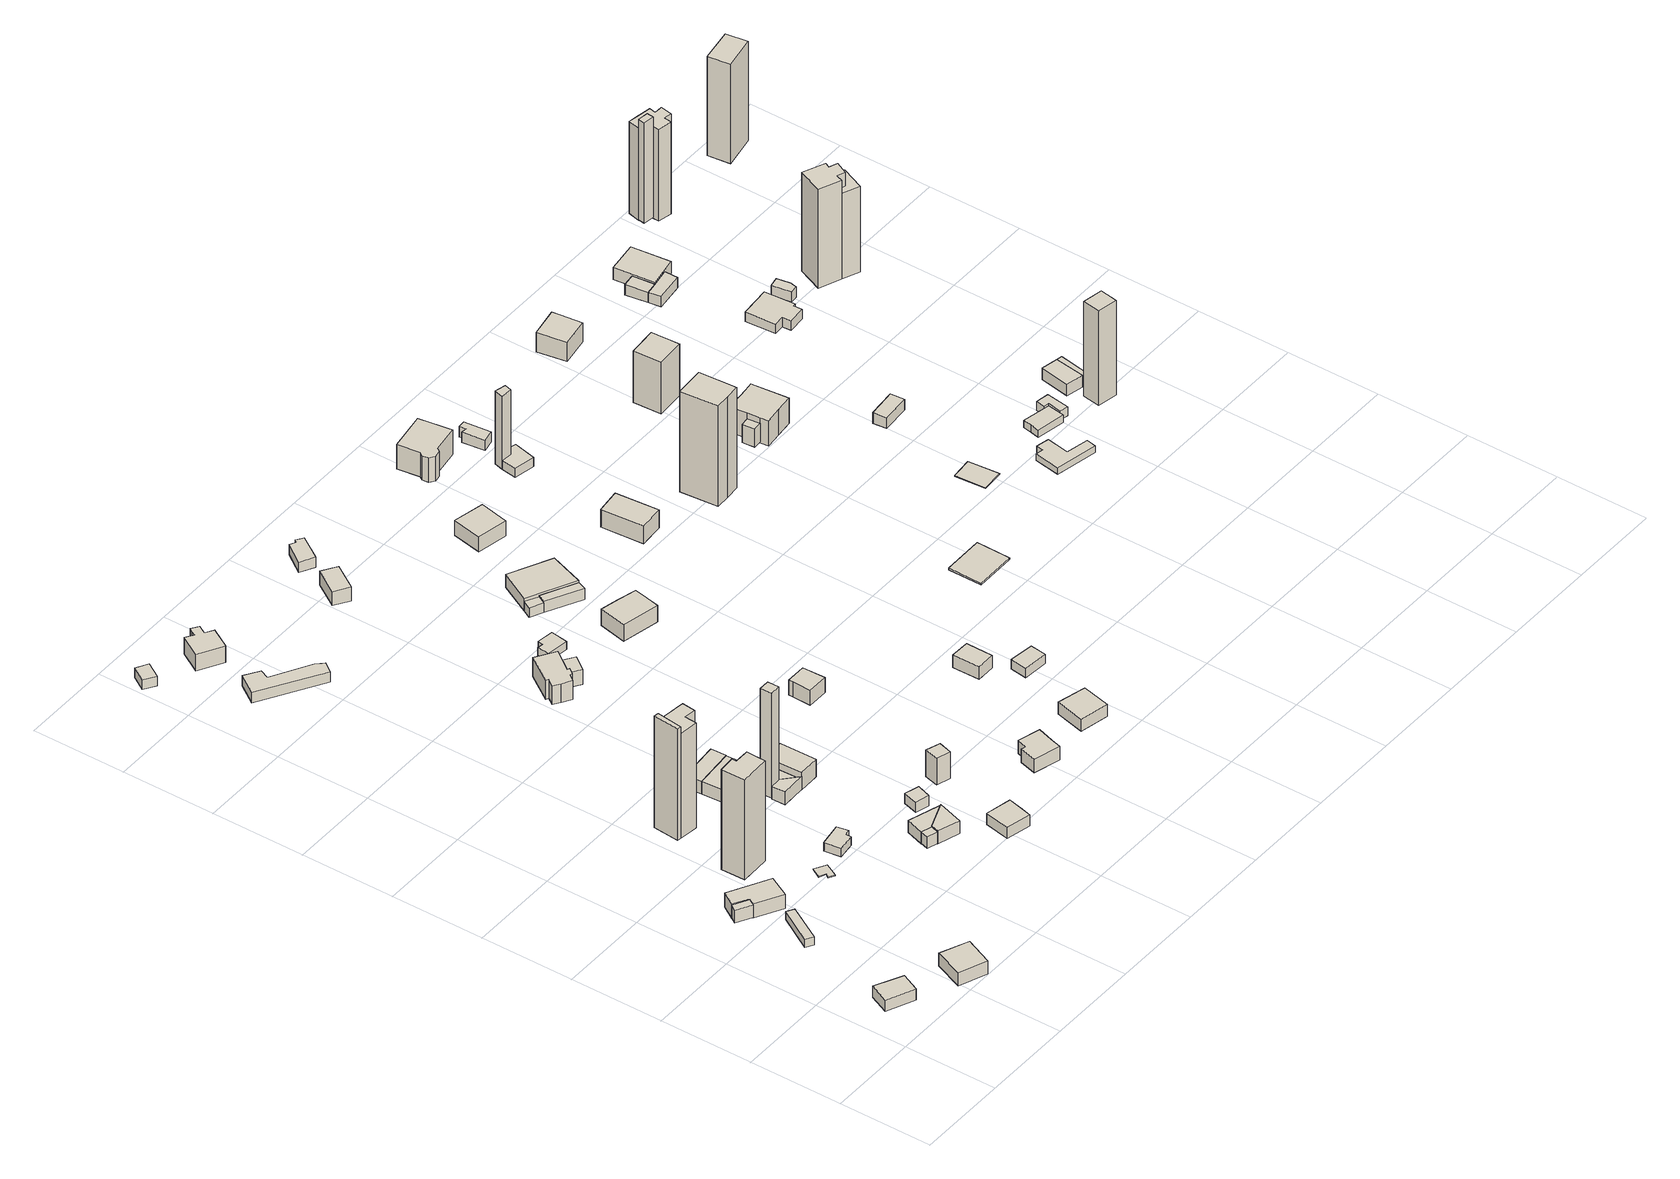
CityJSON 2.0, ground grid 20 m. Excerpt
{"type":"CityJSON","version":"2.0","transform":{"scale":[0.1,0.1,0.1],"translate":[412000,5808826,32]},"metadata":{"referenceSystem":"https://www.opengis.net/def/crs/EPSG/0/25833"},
"CityObjects":{
"building1":{"type":"Building","attributes":{"Gemeindeschluessel":"11000009","BezugspunktDach":"2200","function":"31001_1010","measuredHeight":2.62,"storeysAboveGround":1},"address":[{"country":"Germany","locality":"Berlin","thoroughfareNumber":"65","thoroughfareName":"Schönhorster Straße"}],"geometry":[{"type":"Solid","lod":"1","boundaries":[[[[0,1,2,3]],[[4,5,6,7]],[[4,7,3,2]],[[5,4,2,1]],[[6,5,1,0]],[[7,6,0,3]]]]}]},
"building2":{"type":"Building","attributes":{"Gemeindeschluessel":"11000009","BezugspunktDach":"2200","function":"31001_1010","measuredHeight":3.61,"storeysAboveGround":1},"address":[{"country":"Germany","locality":"Berlin","thoroughfareNumber":"67","thoroughfareName":"Schönhorster Straße"}],"geometry":[{"type":"Solid","lod":"1","boundaries":[[[[8,9,10,11]],[[12,13,14,15]],[[12,15,11,10]],[[13,12,10,9]],[[14,13,9,8]],[[15,14,8,11]]]]}]},
"building3":{"type":"Building","attributes":{"Gemeindeschluessel":"11000009","BezugspunktDach":"2200","function":"31001_2000","measuredHeight":1.91,"storeysAboveGround":1},"address":[{"country":"Germany","locality":"Berlin","thoroughfareNumber":"12 (2)","thoroughfareName":"Siedlung Schönhorst (Lindenstraße)"}],"geometry":[{"type":"Solid","lod":"1","boundaries":[[[[16,17,18,19]],[[20,21,22,23]],[[20,23,19,18]],[[21,20,18,17]],[[22,21,17,16]],[[23,22,16,19]]]]}]},
"building4":{"type":"Building","attributes":{"Gemeindeschluessel":"11000009","BezugspunktDach":"2200","function":"51009_1610","measuredHeight":3.02,"storeysAboveGround":0},"address":[{"country":"Germany","locality":"Berlin"}],"geometry":[{"type":"Solid","lod":"1","boundaries":[[[[24,25,26,27]],[[28,29,30,31]],[[28,31,27,26]],[[29,28,26,25]],[[30,29,25,24]],[[31,30,24,27]]]]}]},
"building5":{"type":"Building","attributes":{"Gemeindeschluessel":"11000009","BezugspunktDach":"2200","function":"31001_1010","measuredHeight":3.28,"storeysAboveGround":1},"address":[{"country":"Germany","locality":"Berlin","thoroughfareNumber":"12","thoroughfareName":"Siedlung Schönhorst (Lindenstraße)"}],"geometry":[{"type":"Solid","lod":"1","boundaries":[[[[32,33,34,35,36,37]],[[38,39,40,41,42,43]],[[38,43,37,36]],[[39,38,36,35]],[[40,39,35,34]],[[41,40,34,33]],[[42,41,33,32]],[[43,42,32,37]]]]}]},
"building6":{"type":"Building","attributes":{"Gemeindeschluessel":"11000009","BezugspunktDach":"2200","function":"31001_1010","measuredHeight":23.37,"storeysAboveGround":1},"address":[{"country":"Germany","locality":"Berlin","thoroughfareNumber":"13","thoroughfareName":"Siedlung Schönhorst (Lindenstraße)"}],"geometry":[{"type":"Solid","lod":"1","boundaries":[[[[44,45,46,47,48,49]],[[50,51,52,53,54,55]],[[50,55,49,48]],[[51,50,48,47]],[[52,51,47,46]],[[53,52,46,45]],[[54,53,45,44]],[[55,54,44,49]]]]}]},
"building7":{"type":"Building","attributes":{"Gemeindeschluessel":"11000009","BezugspunktDach":"2200","function":"31001_2000","measuredHeight":0.224,"storeysAboveGround":1},"address":[{"country":"Germany","locality":"Berlin","thoroughfareNumber":"13 (2)","thoroughfareName":"Siedlung Schönhorst (Lindenstraße)"}],"geometry":[{"type":"Solid","lod":"1","boundaries":[[[[56,57,58,59,60,61]],[[62,63,64,65,66,67]],[[62,67,61,60]],[[63,62,60,59]],[[64,63,59,58]],[[65,64,58,57]],[[66,65,57,56]],[[67,66,56,61]]]]}]},
"building8":{"type":"Building","attributes":{"Gemeindeschluessel":"11000009","BezugspunktDach":"2200","function":"51009_1610","measuredHeight":26.02,"storeysAboveGround":0},"address":[{"country":"Germany","locality":"Berlin"}],"geometry":[{"type":"Solid","lod":"1","boundaries":[[[[68,69,70,71]],[[72,73,74,75]],[[72,75,71,70]],[[73,72,70,69]],[[74,73,69,68]],[[75,74,68,71]]]]}]},
"building9":{"type":"Building","attributes":{"Gemeindeschluessel":"11000009","BezugspunktDach":"2200","function":"31001_1010","measuredHeight":24.52,"storeysAboveGround":1},"address":[{"country":"Germany","locality":"Berlin","thoroughfareNumber":"13 (1)","thoroughfareName":"Siedlung Schönhorst (Lindenstraße)"}],"geometry":[{"type":"Solid","lod":"1","boundaries":[[[[76,77,78,79,80,81]],[[73,82,83,84,85,74]],[[73,74,81,80]],[[82,73,80,79]],[[83,82,79,78]],[[84,83,78,77]],[[85,84,77,76]],[[74,85,76,81]]]]}]},
"building10":{"type":"Building","attributes":{"Gemeindeschluessel":"11000009","BezugspunktDach":"2200","function":"31001_2000","measuredHeight":2,"storeysAboveGround":1},"address":[{"country":"Germany","locality":"Berlin","thoroughfareNumber":"1 (2)","thoroughfareName":"Siedlung Schönhorst (Feldstraße)"}],"geometry":[{"type":"Solid","lod":"1","boundaries":[[[[86,87,88,89,90,91]],[[92,93,94,95,96,97]],[[92,97,91,90]],[[93,92,90,89]],[[94,93,89,88]],[[95,94,88,87]],[[96,95,87,86]],[[97,96,86,91]]]]}]},
"building11":{"type":"Building","attributes":{"Gemeindeschluessel":"11000009","BezugspunktDach":"2200","function":"31001_2000","measuredHeight":2.13,"storeysAboveGround":1},"address":[{"country":"Germany","locality":"Berlin","thoroughfareNumber":"6 (1)","thoroughfareName":"Siedlung Schönhorst (Bergstraße)"}],"geometry":[{"type":"Solid","lod":"1","boundaries":[[[[98,99,100,101]],[[102,103,104,105]],[[102,105,101,100]],[[103,102,100,99]],[[104,103,99,98]],[[105,104,98,101]]]]}]},
"building12":{"type":"Building","attributes":{"Gemeindeschluessel":"11000009","BezugspunktDach":"2200","function":"51009_1610","measuredHeight":2.69,"storeysAboveGround":0},"address":[{"country":"Germany","locality":"Berlin"}],"geometry":[{"type":"Solid","lod":"1","boundaries":[[[[106,107,108,109]],[[110,111,112,113]],[[110,113,109,108]],[[111,110,108,107]],[[112,111,107,106]],[[113,112,106,109]]]]}]},
"building13":{"type":"Building","attributes":{"Gemeindeschluessel":"11000009","BezugspunktDach":"2200","function":"31001_1010","measuredHeight":2.91,"storeysAboveGround":1},"address":[{"country":"Germany","locality":"Berlin","thoroughfareNumber":"1","thoroughfareName":"Siedlung Schönhorst (Feldstraße)"}],"geometry":[{"type":"Solid","lod":"1","boundaries":[[[[114,115,116,117]],[[118,119,120,121]],[[118,121,117,116]],[[119,118,116,115]],[[120,119,115,114]],[[121,120,114,117]]]]}]},
"building14":{"type":"Building","attributes":{"Gemeindeschluessel":"11000009","BezugspunktDach":"2200","function":"31001_1010","measuredHeight":2.4,"storeysAboveGround":1},"address":[{"country":"Germany","locality":"Berlin","thoroughfareNumber":"2","thoroughfareName":"Siedlung Schönhorst (Lindenstraße)"}],"geometry":[{"type":"Solid","lod":"1","boundaries":[[[[122,123,124,125,126,127,128]],[[129,130,131,132,133,134,135]],[[129,135,128,127]],[[130,129,127,126]],[[131,130,126,125]],[[132,131,125,124]],[[133,132,124,123]],[[134,133,123,122]],[[135,134,122,128]]]]}]},
"building15":{"type":"Building","attributes":{"Gemeindeschluessel":"11000009","BezugspunktDach":"2200","function":"51009_1610","measuredHeight":24.51,"storeysAboveGround":0},"address":[{"country":"Germany","locality":"Berlin"}],"geometry":[{"type":"Solid","lod":"1","boundaries":[[[[136,137,138,139]],[[140,141,142,143]],[[140,143,139,138]],[[141,140,138,137]],[[142,141,137,136]],[[143,142,136,139]]]]}]},
"building16":{"type":"Building","attributes":{"Gemeindeschluessel":"11000009","BezugspunktDach":"2200","function":"51009_1610","measuredHeight":3.82,"storeysAboveGround":0},"address":[{"country":"Germany","locality":"Berlin"}],"geometry":[{"type":"Solid","lod":"1","boundaries":[[[[144,145,146,147]],[[148,118,121,149]],[[148,149,147,146]],[[118,148,146,145]],[[121,118,145,144]],[[149,121,144,147]]]]}]},
"building17":{"type":"Building","attributes":{"Gemeindeschluessel":"11000009","function":"31001_1010"},"address":[{"country":"Germany","locality":"Berlin","thoroughfareNumber":"69","thoroughfareName":"Schönhorster Straße"}],"children":["building17-1","building17-2"]},
"building17-1":{"type":"BuildingPart","attributes":{"BezugspunktDach":"2200","measuredHeight":3.05,"storeysAboveGround":1},"parents":["building17"],"geometry":[{"type":"MultiSurface","lod":"1","boundaries":[[[150,151,152,153]],[[154,155,156,157]],[[154,157,153,152]],[[158,107,152,151]],[[156,155,151,150]],[[157,156,150,153]],[[155,154,107,158]]]}]},
"building17-2":{"type":"BuildingPart","attributes":{"BezugspunktDach":"2200","measuredHeight":2.78,"storeysAboveGround":1},"parents":["building17"],"geometry":[{"type":"MultiSurface","lod":"1","boundaries":[[[107,158,159,108]],[[160,155,154,161]],[[160,161,108,159]],[[155,160,159,158]],[[161,154,107,108]],[[162,154,155,158,107]]]}]},
"building18":{"type":"Building","attributes":{"Gemeindeschluessel":"11000009","function":"31001_1010"},"address":[{"country":"Germany","locality":"Berlin","thoroughfareNumber":"1 (1)","thoroughfareName":"Siedlung Schönhorst (Feldstraße)"}],"children":["building18-1","building18-2"]},
"building18-1":{"type":"BuildingPart","attributes":{"BezugspunktDach":"2200","measuredHeight":3.05,"storeysAboveGround":1},"parents":["building18"],"geometry":[{"type":"MultiSurface","lod":"1","boundaries":[[[163,164,165,166]],[[167,168,169,170]],[[167,170,166,165]],[[171,172,165,164]],[[169,168,164,163]],[[170,169,163,166]],[[168,167,172,171]]]}]},
"building18-2":{"type":"BuildingPart","attributes":{"BezugspunktDach":"2200","measuredHeight":2.33,"storeysAboveGround":1},"parents":["building18"],"geometry":[{"type":"Solid","lod":"1","boundaries":[[[[173,172,171,174,175]],[[176,168,167,177,178]],[[176,178,175,174]],[[168,176,174,171]],[[177,167,172,173]],[[178,177,173,175]],[[167,168,171,172]]]]}]},
"building19":{"type":"Building","attributes":{"Gemeindeschluessel":"11000009","BezugspunktDach":"2200","function":"31001_1010","measuredHeight":3.91,"storeysAboveGround":1},"address":[{"country":"Germany","locality":"Berlin","thoroughfareNumber":"6","thoroughfareName":"Siedlung Schönhorst (Bergstraße)"}],"geometry":[{"type":"Solid","lod":"1","boundaries":[[[[179,180,181,182,183,184,185,186,187]],[[188,189,190,191,192,193,194,195,196]],[[188,196,187,186]],[[189,188,186,185]],[[190,189,185,184]],[[191,190,184,183]],[[192,191,183,182]],[[193,192,182,181]],[[194,193,181,180]],[[195,194,180,179]],[[196,195,179,187]]]]}]},
"building20":{"type":"Building","attributes":{"Gemeindeschluessel":"11000009","BezugspunktDach":"2200","function":"31001_1010","measuredHeight":4.03,"storeysAboveGround":1},"address":[{"country":"Germany","locality":"Berlin","thoroughfareNumber":"3","thoroughfareName":"Siedlung Schönhorst (Feldstraße)"}],"geometry":[{"type":"Solid","lod":"1","boundaries":[[[[197,198,199,200,201]],[[202,203,204,205,206]],[[202,206,201,200]],[[203,202,200,199]],[[204,203,199,198]],[[205,204,198,197]],[[206,205,197,201]]]]}]},
"building21":{"type":"Building","attributes":{"Gemeindeschluessel":"11000009","BezugspunktDach":"2200","function":"31001_2000","measuredHeight":2.43,"storeysAboveGround":1},"address":[{"country":"Germany","locality":"Berlin","thoroughfareNumber":"69 (1)","thoroughfareName":"Schönhorster Straße"}],"geometry":[{"type":"Solid","lod":"1","boundaries":[[[[207,208,209,210]],[[211,212,213,214]],[[211,214,210,209]],[[212,211,209,208]],[[213,212,208,207]],[[214,213,207,210]]]]}]},
"building22":{"type":"Building","attributes":{"Gemeindeschluessel":"11000009","BezugspunktDach":"2200","function":"31001_1010","measuredHeight":2.64,"storeysAboveGround":1},"address":[{"country":"Germany","locality":"Berlin","thoroughfareNumber":"71","thoroughfareName":"Schönhorster Straße"}],"geometry":[{"type":"Solid","lod":"1","boundaries":[[[[215,216,217,218,219]],[[220,221,222,223,224]],[[220,224,219,218]],[[221,220,218,217]],[[222,221,217,216]],[[223,222,216,215]],[[224,223,215,219]]]]}]},
"building23":{"type":"Building","attributes":{"Gemeindeschluessel":"11000009","BezugspunktDach":"2200","function":"31001_2000","measuredHeight":6.2,"storeysAboveGround":1},"address":[{"country":"Germany","locality":"Berlin","thoroughfareNumber":"71 (1)","thoroughfareName":"Schönhorster Straße"}],"geometry":[{"type":"Solid","lod":"1","boundaries":[[[[225,226,227,228]],[[229,230,231,232]],[[229,232,228,227]],[[230,229,227,226]],[[231,230,226,225]],[[232,231,225,228]]]]}]},
"building24":{"type":"Building","attributes":{"Gemeindeschluessel":"11000009","function":"31001_1010"},"address":[{"country":"Germany","locality":"Berlin","thoroughfareNumber":"14","thoroughfareName":"Siedlung Schönhorst (Lindenstraße)"}],"children":["building24-1","building24-2"]},
"building24-1":{"type":"BuildingPart","attributes":{"BezugspunktDach":"2200","measuredHeight":5.9,"storeysAboveGround":1},"parents":["building24"],"geometry":[{"type":"MultiSurface","lod":"1","boundaries":[[[233,234,235,236,237,238,239,240,241,242,243,244]],[[245,246,247,248,249,250,251,252,253,254,255,256]],[[245,256,244,243]],[[246,245,243,242]],[[247,246,242,241]],[[248,247,241,240]],[[249,248,240,239]],[[250,257,249,239,238],[250,258,259,257]],[[251,260,258,238,237]],[[252,251,237,236]],[[253,252,236,235]],[[254,253,235,234]],[[255,254,234,233]],[[256,255,233,244]],[[258,250,257,259]],[[258,260,251,250]]]}]},
"building24-2":{"type":"BuildingPart","attributes":{"BezugspunktDach":"2200","measuredHeight":3.45,"storeysAboveGround":1},"parents":["building24"],"geometry":[{"type":"Solid","lod":"1","boundaries":[[[[260,261,262,259,258]],[[257,263,264,251,250]],[[263,257,259,262]],[[264,263,262,261]],[[251,264,261,260]],[[257,250,258,259]],[[250,251,260,258]]]]}]},
"building25":{"type":"Building","attributes":{"Gemeindeschluessel":"11000009","BezugspunktDach":"2200","function":"31001_2000","measuredHeight":1.83,"storeysAboveGround":1},"address":[{"country":"Germany","locality":"Berlin","thoroughfareNumber":"14 (1)","thoroughfareName":"Siedlung Schönhorst (Lindenstraße)"}],"geometry":[{"type":"Solid","lod":"1","boundaries":[[[[265,266,267,268,269,270]],[[271,272,273,274,275,276]],[[271,276,270,269]],[[272,271,269,268]],[[273,272,268,267]],[[274,273,267,266]],[[275,274,266,265]],[[276,275,265,270]]]]}]},
"building26":{"type":"Building","attributes":{"Gemeindeschluessel":"11000009","BezugspunktDach":"2200","function":"31001_1010","measuredHeight":3.14,"storeysAboveGround":1},"address":[{"country":"Germany","locality":"Berlin","thoroughfareNumber":"73","thoroughfareName":"Schönhorster Straße"}],"geometry":[{"type":"Solid","lod":"1","boundaries":[[[[277,278,279,280,281,282,283]],[[284,285,286,287,288,289,290]],[[284,290,283,282]],[[285,284,282,281]],[[286,285,281,280]],[[287,286,280,279]],[[288,287,279,278]],[[289,288,278,277]],[[290,289,277,283]]]]}]},
"building27":{"type":"Building","attributes":{"Gemeindeschluessel":"11000009","BezugspunktDach":"2200","function":"31001_1010","measuredHeight":3.17,"storeysAboveGround":1},"address":[{"country":"Germany","locality":"Berlin","thoroughfareNumber":"1","thoroughfareName":"Siedlung Schönhorst (Lindenstraße)"}],"geometry":[{"type":"Solid","lod":"1","boundaries":[[[[291,292,293,294]],[[295,296,297,298]],[[295,298,294,293]],[[296,295,293,292]],[[297,296,292,291]],[[298,297,291,294]]]]}]},
"building28":{"type":"Building","attributes":{"Gemeindeschluessel":"11000009","BezugspunktDach":"2200","function":"31001_1010","measuredHeight":3.47,"storeysAboveGround":1},"address":[{"country":"Germany","locality":"Berlin","thoroughfareNumber":"5","thoroughfareName":"Siedlung Schönhorst (Feldstraße)"}],"geometry":[{"type":"Solid","lod":"1","boundaries":[[[[299,300,301,302,303]],[[304,305,306,307,308]],[[304,308,303,302]],[[305,304,302,301]],[[306,305,301,300]],[[307,306,300,299]],[[308,307,299,303]]]]}]},
"building29":{"type":"Building","attributes":{"Gemeindeschluessel":"11000009","BezugspunktDach":"2200","function":"51009_1610","measuredHeight":2.31,"storeysAboveGround":0},"address":[{"country":"Germany","locality":"Berlin"}],"geometry":[{"type":"Solid","lod":"1","boundaries":[[[[309,310,311,312]],[[313,314,315,316]],[[313,316,312,311]],[[314,313,311,310]],[[315,314,310,309]],[[316,315,309,312]]]]}]},
"building30":{"type":"Building","attributes":{"Gemeindeschluessel":"11000009","BezugspunktDach":"2200","function":"31001_2000","measuredHeight":2.37,"storeysAboveGround":1},"address":[{"country":"Germany","locality":"Berlin","thoroughfareNumber":"1 (1)","thoroughfareName":"Siedlung Schönhorst (Lindenstraße)"}],"geometry":[{"type":"Solid","lod":"1","boundaries":[[[[317,318,319,320,321,322]],[[323,324,325,326,327,328]],[[323,328,322,321]],[[324,323,321,320]],[[325,324,320,319]],[[326,325,319,318]],[[327,326,318,317]],[[328,327,317,322]]]]}]},
"building31":{"type":"Building","attributes":{"Gemeindeschluessel":"11000009","BezugspunktDach":"2200","function":"31001_1010","measuredHeight":4.95,"storeysAboveGround":1},"address":[{"country":"Germany","locality":"Berlin","thoroughfareNumber":"4","thoroughfareName":"Siedlung Schönhorst (Feldstraße)"}],"geometry":[{"type":"Solid","lod":"1","boundaries":[[[[329,330,331,332,333]],[[334,335,336,337,338]],[[334,338,333,332]],[[335,334,332,331]],[[336,335,331,330]],[[337,336,330,329]],[[338,337,329,333]]]]}]},
"building32":{"type":"Building","attributes":{"Gemeindeschluessel":"11000009","function":"31001_1010"},"address":[{"country":"Germany","locality":"Berlin","thoroughfareNumber":"15","thoroughfareName":"Siedlung Schönhorst (Lindenstraße)"}],"children":["building32-1","building32-2"]},
"building32-1":{"type":"BuildingPart","attributes":{"BezugspunktDach":"2200","measuredHeight":3.45,"storeysAboveGround":1},"parents":["building32"],"geometry":[{"type":"MultiSurface","lod":"1","boundaries":[[[339,340,341,342]],[[343,344,345,313]],[[343,313,342,341]],[[344,343,341,340]],[[345,344,340,339]],[[313,345,314,346,347,339,342]],[[347,346,314,345]]]}]},
"building32-2":{"type":"BuildingPart","attributes":{"BezugspunktDach":"2200","measuredHeight":2.62,"storeysAboveGround":1},"parents":["building32"],"geometry":[{"type":"Solid","lod":"1","boundaries":[[[[348,347,346,349]],[[314,345,350,315]],[[314,315,349,346]],[[350,345,347,348]],[[315,350,348,349]],[[345,314,346,347]]]]}]},
"building33":{"type":"Building","attributes":{"Gemeindeschluessel":"11000009","BezugspunktDach":"2200","function":"31001_1010","measuredHeight":2.75,"storeysAboveGround":1},"address":[{"country":"Germany","locality":"Berlin","thoroughfareNumber":"75","thoroughfareName":"Schönhorster Straße"}],"geometry":[{"type":"Solid","lod":"1","boundaries":[[[[351,352,353,354]],[[355,356,357,358]],[[355,358,354,353]],[[356,355,353,352]],[[357,356,352,351]],[[358,357,351,354]]]]}]},
"building34":{"type":"Building","attributes":{"Gemeindeschluessel":"11000009","BezugspunktDach":"2200","function":"31001_1010","measuredHeight":2.9,"storeysAboveGround":2},"address":[{"country":"Germany","locality":"Berlin","thoroughfareNumber":"7","thoroughfareName":"Siedlung Schönhorst (Feldstraße)"}],"geometry":[{"type":"Solid","lod":"1","boundaries":[[[[359,360,361,362]],[[363,364,365,366]],[[363,366,362,361]],[[364,363,361,360]],[[365,364,360,359]],[[366,365,359,362]]]]}]},
"building35":{"type":"Building","attributes":{"Gemeindeschluessel":"11000009","BezugspunktDach":"2200","function":"31001_2000","measuredHeight":2.26,"storeysAboveGround":1},"address":[{"country":"Germany","locality":"Berlin","thoroughfareNumber":"75 (1)","thoroughfareName":"Schönhorster Straße"}],"geometry":[{"type":"Solid","lod":"1","boundaries":[[[[367,368,369,370]],[[371,372,373,374]],[[371,374,370,369]],[[372,371,369,368]],[[373,372,368,367]],[[374,373,367,370]]]]}]},
"building36":{"type":"Building","attributes":{"Gemeindeschluessel":"11000009","BezugspunktDach":"2200","function":"31001_1010","measuredHeight":3.85,"storeysAboveGround":1},"address":[{"country":"Germany","locality":"Berlin","thoroughfareNumber":"16","thoroughfareName":"Siedlung Schönhorst (Lindenstraße)"}],"geometry":[{"type":"Solid","lod":"1","boundaries":[[[[375,376,377,378]],[[379,380,381,382]],[[379,382,378,377]],[[380,379,377,376]],[[381,380,376,375]],[[382,381,375,378]]]]}]},
"building37":{"type":"Building","attributes":{"Gemeindeschluessel":"11000009","BezugspunktDach":"2200","function":"31001_1010","measuredHeight":4.63,"storeysAboveGround":1},"address":[{"country":"Germany","locality":"Berlin","thoroughfareNumber":"6","thoroughfareName":"Siedlung Schönhorst (Feldstraße)"}],"geometry":[{"type":"Solid","lod":"1","boundaries":[[[[383,384,385,386]],[[387,388,389,390]],[[387,390,386,385]],[[388,387,385,384]],[[389,388,384,383]],[[390,389,383,386]]]]}]},
"building38":{"type":"Building","attributes":{"Gemeindeschluessel":"11000009","BezugspunktDach":"2200","function":"31001_1010","measuredHeight":5.68,"storeysAboveGround":1},"address":[{"country":"Germany","locality":"Berlin","thoroughfareNumber":"7","thoroughfareName":"Siedlung Schönhorst (Bergstraße)"}],"geometry":[{"type":"Solid","lod":"1","boundaries":[[[[391,392,393,394,395,396,397,398,399]],[[400,401,402,403,404,405,406,407,408]],[[400,408,399,398]],[[401,400,398,397]],[[402,401,397,396]],[[403,402,396,395]],[[404,403,395,394]],[[405,404,394,393]],[[406,405,393,392]],[[407,406,392,391]],[[408,407,391,399]]]]}]},
"building39":{"type":"Building","attributes":{"Gemeindeschluessel":"11000009","BezugspunktDach":"2200","function":"51009_1610","measuredHeight":17.14,"storeysAboveGround":0},"address":[{"country":"Germany","locality":"Berlin"}],"geometry":[{"type":"Solid","lod":"1","boundaries":[[[[409,410,411,412]],[[413,414,415,416]],[[413,416,412,411]],[[414,413,411,410]],[[415,414,410,409]],[[416,415,409,412]]]]}]},
"building40":{"type":"Building","attributes":{"Gemeindeschluessel":"11000009","BezugspunktDach":"2200","function":"31001_1010","measuredHeight":2.08,"storeysAboveGround":1},"address":[{"country":"Germany","locality":"Berlin","thoroughfareNumber":"7 (2)","thoroughfareName":"Siedlung Schönhorst (Bergstraße)"}],"geometry":[{"type":"Solid","lod":"1","boundaries":[[[[417,418,419,420,421,422]],[[416,415,414,423,424,425]],[[416,425,422,421]],[[415,416,421,420]],[[414,415,420,419]],[[423,414,419,418]],[[424,423,418,417]],[[425,424,417,422]]]]}]},
"building41":{"type":"Building","attributes":{"Gemeindeschluessel":"11000009","BezugspunktDach":"2200","function":"31001_1010","measuredHeight":0.445,"storeysAboveGround":1},"address":[{"country":"Germany","locality":"Berlin","thoroughfareNumber":"11","thoroughfareName":"Siedlung Schönhorst (Feldstraße)"}],"geometry":[{"type":"Solid","lod":"1","boundaries":[[[[426,427,428,429]],[[430,431,432,433]],[[430,433,429,428]],[[431,430,428,427]],[[432,431,427,426]],[[433,432,426,429]]]]}]},
"building42":{"type":"Building","attributes":{"Gemeindeschluessel":"11000009","BezugspunktDach":"2200","function":"31001_1010","measuredHeight":2.39,"storeysAboveGround":1},"address":[{"country":"Germany","locality":"Berlin","thoroughfareNumber":"7 (1)","thoroughfareName":"Siedlung Schönhorst (Bergstraße)"}],"geometry":[{"type":"Solid","lod":"1","boundaries":[[[[434,435,436,437,438,439]],[[440,441,442,443,444,445]],[[440,445,439,438]],[[441,440,438,437]],[[442,441,437,436]],[[443,442,436,435]],[[444,443,435,434]],[[445,444,434,439]]]]}]},
"building43":{"type":"Building","attributes":{"Gemeindeschluessel":"11000009","BezugspunktDach":"2200","function":"31001_1010","measuredHeight":25.22,"storeysAboveGround":1},"address":[{"country":"Germany","locality":"Berlin","thoroughfareNumber":"8","thoroughfareName":"Siedlung Schönhorst (Feldstraße)"}],"geometry":[{"type":"Solid","lod":"1","boundaries":[[[[446,447,448,449,450,451]],[[452,453,454,455,456,457]],[[452,457,451,450]],[[453,452,450,449]],[[454,453,449,448]],[[455,454,448,447]],[[456,455,447,446]],[[457,456,446,451]]]]}]},
"building44":{"type":"Building","attributes":{"Gemeindeschluessel":"11000009","BezugspunktDach":"2200","function":"51009_1610","measuredHeight":4.32,"storeysAboveGround":0},"address":[{"country":"Germany","locality":"Berlin"}],"geometry":[{"type":"Solid","lod":"1","boundaries":[[[[458,459,460,461]],[[462,463,464,465]],[[462,465,461,460]],[[463,462,460,459]],[[464,463,459,458]],[[465,464,458,461]]]]}]},
"building45":{"type":"Building","attributes":{"Gemeindeschluessel":"11000009","BezugspunktDach":"2200","function":"31001_1010","measuredHeight":6.88,"storeysAboveGround":1},"address":[{"country":"Germany","locality":"Berlin","thoroughfareNumber":"10","thoroughfareName":"Siedlung Schönhorst (Feldstraße)"}],"geometry":[{"type":"Solid","lod":"1","boundaries":[[[[466,467,468,469,470,471,472,473,474,475]],[[476,477,478,479,480,481,482,483,484,485]],[[476,485,475,474]],[[477,476,474,473]],[[478,477,473,472]],[[479,478,472,471]],[[480,479,471,470]],[[481,480,470,469]],[[482,481,469,468]],[[483,482,468,467]],[[484,483,467,466]],[[485,484,466,475]]]]}]},
"building46":{"type":"Building","attributes":{"Gemeindeschluessel":"11000009","BezugspunktDach":"2200","function":"31001_2000","measuredHeight":13.43,"storeysAboveGround":1},"address":[{"country":"Germany","locality":"Berlin","thoroughfareNumber":"9 (1)","thoroughfareName":"Siedlung Schönhorst (Bergstraße)"}],"geometry":[{"type":"Solid","lod":"1","boundaries":[[[[486,487,488,489,490]],[[491,492,493,494,495]],[[491,495,490,489]],[[492,491,489,488]],[[493,492,488,487]],[[494,493,487,486]],[[495,494,486,490]]]]}]},
"building47":{"type":"Building","attributes":{"Gemeindeschluessel":"11000009","BezugspunktDach":"2200","function":"31001_2143","measuredHeight":1.78,"storeysAboveGround":1},"address":[{"country":"Germany","locality":"Berlin","thoroughfareNumber":"10 (1)","thoroughfareName":"Siedlung Schönhorst (Feldstraße)"}],"geometry":[{"type":"Solid","lod":"1","boundaries":[[[[496,497,498,499]],[[500,501,502,503]],[[500,503,499,498]],[[501,500,498,497]],[[502,501,497,496]],[[503,502,496,499]]]]}]},
"building48":{"type":"Building","attributes":{"Gemeindeschluessel":"11000009","BezugspunktDach":"2200","function":"31001_1010","measuredHeight":0.196,"storeysAboveGround":1},"address":[{"country":"Germany","locality":"Berlin","thoroughfareNumber":"13","thoroughfareName":"Siedlung Schönhorst (Feldstraße)"}],"geometry":[{"type":"Solid","lod":"1","boundaries":[[[[504,505,506,507]],[[508,509,510,511]],[[508,511,507,506]],[[509,508,506,505]],[[510,509,505,504]],[[511,510,504,507]]]]}]},
"building49":{"type":"Building","attributes":{"Gemeindeschluessel":"11000009","BezugspunktDach":"2200","function":"31001_1010","measuredHeight":5.18,"storeysAboveGround":1},"address":[{"country":"Germany","locality":"Berlin","thoroughfareNumber":"9","thoroughfareName":"Siedlung Schönhorst (Bergstraße)"}],"geometry":[{"type":"Solid","lod":"1","boundaries":[[[[512,513,514,515]],[[516,517,518,519]],[[516,519,515,514]],[[517,516,514,513]],[[518,517,513,512]],[[519,518,512,515]]]]}]},
"building50":{"type":"Building","attributes":{"Gemeindeschluessel":"11000009","BezugspunktDach":"2200","function":"31001_2000","measuredHeight":2.5,"storeysAboveGround":1},"address":[{"country":"Germany","locality":"Berlin","thoroughfareNumber":"12 (1)","thoroughfareName":"Siedlung Schönhorst (Feldstraße)"}],"geometry":[{"type":"Solid","lod":"1","boundaries":[[[[520,521,522,523]],[[524,525,526,527]],[[524,527,523,522]],[[525,524,522,521]],[[526,525,521,520]],[[527,526,520,523]]]]}]},
"building51":{"type":"Building","attributes":{"Gemeindeschluessel":"11000009","BezugspunktDach":"2200","function":"31001_2000","measuredHeight":1.49,"storeysAboveGround":1},"address":[{"country":"Germany","locality":"Berlin","thoroughfareNumber":"15 (1)","thoroughfareName":"Siedlung Schönhorst (Feldstraße)"}],"geometry":[{"type":"Solid","lod":"1","boundaries":[[[[528,529,530,531,532,533,534,535]],[[536,537,538,539,540,541,542,543]],[[536,543,535,534]],[[537,536,534,533]],[[538,537,533,532]],[[539,538,532,531]],[[540,539,531,530]],[[541,540,530,529]],[[542,541,529,528]],[[543,542,528,535]]]]}]},
"building52":{"type":"Building","attributes":{"Gemeindeschluessel":"11000009","BezugspunktDach":"2200","function":"31001_1010","measuredHeight":2.65,"storeysAboveGround":1},"address":[{"country":"Germany","locality":"Berlin","thoroughfareNumber":"15","thoroughfareName":"Siedlung Schönhorst (Feldstraße)"}],"geometry":[{"type":"Solid","lod":"1","boundaries":[[[[544,545,546,547,548,549,550,551]],[[552,553,554,555,556,557,558,559]],[[552,559,551,550]],[[553,552,550,549]],[[554,553,549,548]],[[555,554,548,547]],[[556,555,547,546]],[[557,556,546,545]],[[558,557,545,544]],[[559,558,544,551]]]]}]},
"building53":{"type":"Building","attributes":{"Gemeindeschluessel":"11000009","BezugspunktDach":"2200","function":"51009_1610","measuredHeight":2.12,"storeysAboveGround":0},"address":[{"country":"Germany","locality":"Berlin"}],"geometry":[{"type":"Solid","lod":"1","boundaries":[[[[560,561,562,563,564,565]],[[566,567,568,569,570,571]],[[566,571,565,564]],[[567,566,564,563]],[[568,567,563,562]],[[569,568,562,561]],[[570,569,561,560]],[[571,570,560,565]]]]}]},
"building54":{"type":"Building","attributes":{"Gemeindeschluessel":"11000009","BezugspunktDach":"2200","function":"31001_1010","measuredHeight":2.23,"storeysAboveGround":1},"address":[{"country":"Germany","locality":"Berlin","thoroughfareNumber":"12","thoroughfareName":"Siedlung Schönhorst (Feldstraße)"}],"geometry":[{"type":"Solid","lod":"1","boundaries":[[[[572,573,574,575,576,577,578,579]],[[580,581,582,583,584,585,586,587]],[[580,587,579,578]],[[581,580,578,577]],[[582,581,577,576]],[[583,582,576,575]],[[584,583,575,574]],[[585,584,574,573]],[[586,585,573,572]],[[587,586,572,579]]]]}]},
"building55":{"type":"Building","attributes":{"Gemeindeschluessel":"11000009","function":"31001_1010"},"address":[{"country":"Germany","locality":"Berlin","thoroughfareNumber":"10","thoroughfareName":"Siedlung Schönhorst (Bergstraße)"}],"children":["building55-1","building55-2","building55-3"]},
"building55-1":{"type":"BuildingPart","attributes":{"BezugspunktDach":"2200","measuredHeight":3.14,"storeysAboveGround":1},"parents":["building55"],"geometry":[{"type":"MultiSurface","lod":"1","boundaries":[[[588,589,590,591,592]],[[593,594,595,596,597]],[[593,597,592,591]],[[594,593,591,590]],[[598,599,600,594,590,589]],[[601,598,589,588]],[[597,596,602,603,601,588,592]],[[595,600,599,598]],[[596,595,598,601]],[[601,603,602,596]]]}]},
"building55-2":{"type":"BuildingPart","attributes":{"BezugspunktDach":"2200","measuredHeight":2.37,"storeysAboveGround":1},"parents":["building55"],"geometry":[{"type":"Solid","lod":"1","boundaries":[[[[604,601,603,605]],[[602,596,606,607]],[[602,607,605,603]],[[607,606,604,605]],[[602,603,601,596]],[[606,596,601,604]]]]}]},
"building55-3":{"type":"BuildingPart","attributes":{"BezugspunktDach":"2200","measuredHeight":2.39,"storeysAboveGround":1},"parents":["building55"],"geometry":[{"type":"MultiSurface","lod":"1","boundaries":[[[608,609,599,604]],[[600,610,611,606]],[[601,604,606,604,601,596]],[[610,600,599,609]],[[611,610,609,608]],[[606,611,608,604]],[[600,595,598,599]],[[596,601,598,595]]]}]},
"building56":{"type":"Building","attributes":{"Gemeindeschluessel":"11000009","BezugspunktDach":"2200","function":"31001_1010","measuredHeight":22.13,"storeysAboveGround":1},"address":[{"country":"Germany","locality":"Berlin","thoroughfareNumber":"17 (1)","thoroughfareName":"Siedlung Schönhorst (Feldstraße)"}],"geometry":[{"type":"Solid","lod":"1","boundaries":[[[[612,613,614,615]],[[616,617,618,619]],[[616,619,615,614]],[[617,616,614,613]],[[618,617,613,612]],[[619,618,612,615]]]]}]},
"building57":{"type":"Building","attributes":{"Gemeindeschluessel":"11000009","BezugspunktDach":"2200","function":"31001_1010","measuredHeight":2.68,"storeysAboveGround":1},"address":[{"country":"Germany","locality":"Berlin","thoroughfareNumber":"17","thoroughfareName":"Siedlung Schönhorst (Feldstraße)"}],"geometry":[{"type":"Solid","lod":"1","boundaries":[[[[620,621,622,623]],[[624,625,626,627]],[[624,627,623,622]],[[625,624,622,621]],[[626,625,621,620]],[[627,626,620,623]]]]}]},
"building58":{"type":"Building","attributes":{"Gemeindeschluessel":"11000009","BezugspunktDach":"2200","function":"51009_1610","measuredHeight":2.68,"storeysAboveGround":0},"address":[{"country":"Germany","locality":"Berlin"}],"geometry":[{"type":"Solid","lod":"1","boundaries":[[[[628,629,621,620]],[[625,630,631,626]],[[625,626,620,621]],[[630,625,621,629]],[[631,630,629,628]],[[626,631,628,620]]]]}]},
"building59":{"type":"Building","attributes":{"Gemeindeschluessel":"11000009","BezugspunktDach":"2200","function":"31001_2000","measuredHeight":2.35,"storeysAboveGround":1},"address":[{"country":"Germany","locality":"Berlin","thoroughfareNumber":"12 (2)","thoroughfareName":"Siedlung Schönhorst (Feldstraße)"}],"geometry":[{"type":"Solid","lod":"1","boundaries":[[[[632,633,634,635,636]],[[637,638,639,640,641]],[[637,641,636,635]],[[638,637,635,634]],[[639,638,634,633]],[[640,639,633,632]],[[641,640,632,636]]]]}]},
"building60":{"type":"Building","attributes":{"Gemeindeschluessel":"11000009","BezugspunktDach":"2200","function":"31001_1010","measuredHeight":23.09,"storeysAboveGround":1},"address":[{"country":"Germany","locality":"Berlin","thoroughfareNumber":"16","thoroughfareName":"Siedlung Schönhorst (Feldstraße)"}],"geometry":[{"type":"Solid","lod":"1","boundaries":[[[[642,643,644,645,646,647,648,649]],[[650,651,652,653,654,655,656,657]],[[650,657,649,648]],[[651,650,648,647]],[[652,651,647,646]],[[653,652,646,645]],[[654,653,645,644]],[[655,654,644,643]],[[656,655,643,642]],[[657,656,642,649]]]]}]},
"building61":{"type":"Building","attributes":{"Gemeindeschluessel":"11000009","BezugspunktDach":"2200","function":"51009_1610","measuredHeight":23.52,"storeysAboveGround":0},"address":[{"country":"Germany","locality":"Berlin"}],"geometry":[{"type":"Solid","lod":"1","boundaries":[[[[658,659,660,661]],[[662,663,664,665]],[[662,665,661,660]],[[663,662,660,659]],[[664,663,659,658]],[[665,664,658,661]]]]}]},
"building62":{"type":"Building","attributes":{"Gemeindeschluessel":"11000009","BezugspunktDach":"2200","function":"51009_1610","measuredHeight":20.02,"storeysAboveGround":0},"address":[{"country":"Germany","locality":"Berlin"}],"geometry":[{"type":"Solid","lod":"1","boundaries":[[[[666,667,668,669,670,671,672,673]],[[655,654,653,652,651,674,675,656]],[[655,656,673,672]],[[654,655,672,671]],[[653,654,671,670]],[[652,653,670,669]],[[651,652,669,668]],[[674,651,668,667]],[[675,674,667,666]],[[656,675,666,673]]]]}]},
"building63":{"type":"Building","attributes":{"Gemeindeschluessel":"11000009","BezugspunktDach":"2200","function":"31001_1010","measuredHeight":21.43,"storeysAboveGround":1},"address":[{"country":"Germany","locality":"Berlin","thoroughfareNumber":"10 (1)","thoroughfareName":"Siedlung Schönhorst (Bergstraße)"}],"geometry":[{"type":"Solid","lod":"1","boundaries":[[[[676,677,678,679,680,681,682,683,684,685,686,687]],[[688,689,690,691,692,693,694,695,696,697,698,699]],[[688,699,687,686]],[[689,688,686,685]],[[690,689,685,684]],[[691,690,684,683]],[[692,691,683,682]],[[693,692,682,681]],[[694,693,681,680]],[[695,694,680,679]],[[696,695,679,678]],[[697,696,678,677]],[[698,697,677,676]],[[699,698,676,687]]]]}]},
"building64":{"type":"Building","attributes":{"Gemeindeschluessel":"11000009","BezugspunktDach":"2200","function":"31001_1010","measuredHeight":24.14,"storeysAboveGround":1},"address":[{"country":"Germany","locality":"Berlin","thoroughfareNumber":"12","thoroughfareName":"Siedlung Schönhorst (Bergstraße)"}],"geometry":[{"type":"Solid","lod":"1","boundaries":[[[[700,701,702,703]],[[704,705,706,707]],[[704,707,703,702]],[[705,704,702,701]],[[706,705,701,700]],[[707,706,700,703]]]]}]}
},
"vertices":[
[120,63,34],[138,102,34],[80,131,34],[61,89,34],[80,131,8],[138,102,8],[120,63,8],[61,89,8],
[254,0,40],[280,60,40],[220,85,40],[195,23,40],[220,85,10],[280,60,10],[254,0,10],[195,23,10],
[138,303,27],[181,378,27],[166,387,27],[122,313,27],[166,387,8],[181,378,8],[138,303,8],[122,313,8],
[133,436,41],[141,450,41],[110,467,41],[101,454,41],[110,467,11],[141,450,11],[133,436,11],[101,454,11],
[141,450,43],[133,436,43],[189,405,43],[213,450,43],[128,496,43],[110,467,43],[128,496,10],[213,450,10],[189,405,10],[133,436,10],[141,450,10],[110,467,10],
[207,509,249],[272,510,249],[273,552,249],[241,552,249],[241,562,249],[206,560,249],[241,562,15],[241,552,15],[273,552,15],[272,510,15],[207,509,15],[206,560,15],
[310,402,12],[305,394,12],[317,387,12],[332,415,12],[308,429,12],[296,408,12],[308,429,10],[332,415,10],[317,387,10],[305,394,10],[310,402,10],[296,408,10],
[229,667,281],[236,723,281],[226,724,281],[221,668,281],[226,724,20],[236,723,20],[229,667,20],[221,668,20],
[270,663,265],[272,689,265],[297,686,265],[300,715,265],[236,723,265],[229,667,265],[300,715,20],[297,686,20],[272,689,20],[270,663,20],
[366,409,31],[403,414,31],[403,426,31],[415,428,31],[410,452,31],[361,444,31],[410,452,11],[415,428,11],[403,426,11],[403,414,11],[366,409,11],[361,444,11],
[26,1688,40],[46,1721,40],[21,1735,40],[1,1704,40],[21,1735,18],[46,1721,18],[26,1688,18],[1,1704,18],
[501,292,36],[506,309,36],[484,316,36],[479,299,36],[484,316,9],[506,309,9],[501,292,9],[479,299,9],
[357,667,48],[443,673,48],[440,719,48],[354,712,48],[440,719,19],[443,673,19],[357,667,19],[354,712,19],
[217,1441,43],[232,1462,43],[219,1477,43],[137,1524,43],[146,1543,43],[115,1563,43],[86,1521,43],[115,1563,19],[146,1543,19],[137,1524,19],[219,1477,19],[232,1462,19],[217,1441,19],[86,1521,19],
[418,602,265],[441,603,265],[440,627,265],[417,627,265],[440,627,20],[441,603,20],[418,602,20],[417,627,20],
[354,712,49],[440,719,49],[438,752,49],[352,745,49],[438,752,19],[352,745,19],
[548,277,38],[566,332,38],[506,309,38],[501,292,38],[506,309,8],[566,332,8],[548,277,8],[501,292,8],[566,332,36],
[496,354,36],[496,354,8],[484,316,8],[506,309,23],
[419,573,48],[472,574,48],[441,603,48],[418,602,48],[441,603,18],[472,574,18],[419,573,18],[418,602,18],[472,574,41],[441,603,41],
[440,627,41],[470,635,41],[440,634,41],[470,635,18],[440,627,18],[440,634,18],
[150,1626,59],[174,1668,59],[157,1679,59],[167,1696,59],[152,1706,59],[146,1697,59],[142,1689,59],[125,1700,59],[99,1655,59],[125,1700,20],[142,1689,20],[146,1697,20],[152,1706,20],[167,1696,20],[157,1679,20],[174,1668,20],[150,1626,20],[99,1655,20],
[470,635,58],[472,574,58],[517,575,58],[516,654,58],[470,653,58],[516,654,17],[517,575,17],[472,574,17],[470,635,17],[470,653,17],
[579,368,32],[589,398,32],[559,407,32],[550,376,32],[559,407,8],[589,398,8],[579,368,8],[550,376,8],
[640,187,34],[645,208,34],[653,241,34],[598,253,34],[587,199,34],[598,253,8],[653,241,8],[645,208,8],[640,187,8],[587,199,8],
[664,382,71],[672,411,71],[642,421,71],[634,391,71],[642,421,9],[672,411,9],[664,382,9],[634,391,9],
[411,1067,67],[431,1055,67],[441,1069,67],[446,1067,67],[455,1080,67],[450,1082,67],[482,1126,67],[461,1139,67],[441,1152,67],[402,1095,67],[408,1092,67],[397,1076,67],[408,1092,23],[402,1095,23],[441,1152,23],[461,1139,23],[482,1126,23],[450,1082,23],[455,1080,23],[446,1067,23],[441,1069,23],[431,1055,23],[411,1067,23],[397,1076,23],[473,1113,23],[450,1082,58],[473,1113,58],[455,1080,58],
[476,1066,58],[498,1096,58],[498,1096,23],[476,1066,23],
[538,1147,42],[544,1184,42],[509,1189,42],[506,1177,42],[494,1179,42],[492,1153,42],[494,1179,24],[506,1177,24],[509,1189,24],[544,1184,24],[538,1147,24],[492,1153,24],
[823,253,40],[829,276,40],[840,311,40],[793,324,40],[786,303,40],[776,305,40],[766,269,40],[776,305,9],[786,303,9],[793,324,9],[840,311,9],[829,276,9],[823,253,9],[766,269,9],
[422,1543,55],[456,1596,55],[425,1616,55],[391,1563,55],[425,1616,23],[456,1596,23],[422,1543,23],[391,1563,23],
[718,701,54],[717,750,54],[674,750,54],[674,740,54],[673,701,54],[674,740,19],[674,750,19],[717,750,19],[718,701,19],[673,701,19],
[597,1241,48],[606,1258,48],[580,1272,48],[570,1254,48],[580,1272,25],[606,1258,25],[597,1241,25],[570,1254,25],
[462,1652,46],[494,1700,46],[480,1710,46],[475,1705,46],[463,1711,46],[432,1668,46],[463,1711,22],[475,1705,22],[480,1710,22],[494,1700,22],[462,1652,22],[432,1668,22],
[699,1061,61],[711,1118,61],[671,1128,61],[631,1137,61],[618,1078,61],[631,1137,23],[671,1128,23],[711,1118,23],[699,1061,23],[618,1078,23],
[678,1222,55],[704,1295,55],[615,1339,55],[580,1272,55],[615,1339,25],[704,1295,25],[678,1222,25],[606,1258,51],[678,1222,51],
[671,1203,51],[597,1241,51],[671,1203,25],
[972,256,38],[986,316,38],[925,331,38],[910,269,38],[925,331,10],[986,316,10],[972,256,10],[910,269,10],
[921,505,39],[961,504,39],[961,562,39],[920,563,39],[961,562,10],[961,504,10],[921,505,10],[920,563,10],
[1028,435,31],[1032,469,31],[980,476,31],[975,440,31],[980,476,9],[1032,469,9],[1028,435,9],[975,440,9],
[730,1422,63],[743,1484,63],[677,1498,63],[665,1435,63],[677,1498,28],[743,1484,28],[730,1422,28],[665,1435,28],
[861,1210,67],[914,1214,67],[906,1306,67],[854,1300,67],[906,1306,25],[914,1214,25],[861,1210,25],[854,1300,25],
[777,1647,83],[771,1639,83],[773,1626,83],[784,1618,83],[798,1620,83],[804,1628,83],[863,1637,83],[852,1708,83],[770,1695,83],[852,1708,26],[863,1637,26],[804,1628,26],[798,1620,26],[784,1618,26],[773,1626,26],[771,1639,26],[777,1647,26],[770,1695,26],
[902,1536,200],[906,1551,200],[883,1557,200],[878,1538,200],[883,1557,29],[906,1551,29],[902,1536,29],[878,1538,29],
[918,1497,50],[929,1545,50],[906,1551,50],[902,1536,50],[878,1538,50],[873,1505,50],[929,1545,29],[918,1497,29],[873,1505,29],
[1140,659,14],[1228,660,14],[1229,733,14],[1140,732,14],[1229,733,10],[1228,660,10],[1140,659,10],[1140,732,10],
[903,1594,53],[929,1599,53],[923,1656,53],[907,1655,53],[909,1641,53],[897,1642,53],[909,1641,29],[907,1655,29],[923,1656,29],[929,1599,29],[903,1594,29],[897,1642,29],
[1026,1163,260],[1057,1165,260],[1088,1167,260],[1083,1248,260],[1051,1246,260],[1019,1244,260],[1051,1246,25],[1083,1248,25],[1088,1167,25],[1057,1165,25],[1026,1163,25],[1019,1244,25],
[1197,1206,72],[1215,1207,72],[1212,1234,72],[1194,1232,72],[1212,1234,29],[1215,1207,29],[1197,1206,29],[1194,1232,29],
[1212,1234,85],[1215,1207,85],[1217,1190,85],[1254,1194,85],[1291,1198,85],[1283,1278,85],[1277,1277,85],[1246,1273,85],[1233,1272,85],[1208,1270,85],[1233,1272,26],[1246,1273,26],[1277,1277,26],[1283,1278,26],[1291,1198,26],[1254,1194,26],[1217,1190,26],[1215,1207,26],[1212,1234,26],[1208,1270,26],
[1168,1394,155],[1230,1398,155],[1229,1428,155],[1227,1459,155],[1165,1454,155],[1227,1459,35],[1229,1428,35],[1230,1398,35],[1168,1394,35],[1165,1454,35],
[1233,1272,48],[1277,1277,48],[1274,1304,48],[1230,1298,48],[1274,1304,30],[1277,1277,30],[1233,1272,30],[1230,1298,30],
[1366,813,12],[1413,817,12],[1407,883,12],[1361,879,12],[1407,883,10],[1413,817,10],[1366,813,10],[1361,879,10],
[1184,1615,85],[1245,1625,85],[1237,1688,85],[1173,1677,85],[1237,1688,40],[1245,1625,40],[1184,1615,40],[1173,1677,40],
[1392,1053,42],[1453,1058,42],[1451,1088,42],[1389,1082,42],[1451,1088,17],[1453,1058,17],[1392,1053,17],[1389,1082,17],
[1565,714,25],[1570,735,25],[1522,745,25],[1530,793,25],[1503,799,25],[1501,784,25],[1484,787,25],[1475,732,25],[1484,787,10],[1501,784,10],[1503,799,10],[1530,793,10],[1522,745,10],[1570,735,10],[1565,714,10],[1475,732,10],
[1599,810,28],[1601,818,28],[1602,828,28],[1605,847,28],[1594,849,28],[1545,859,28],[1542,840,28],[1538,821,28],[1542,840,11],[1545,859,11],[1594,849,11],[1605,847,11],[1602,828,11],[1601,818,11],[1599,810,11],[1538,821,11],
[1605,847,33],[1601,818,33],[1618,814,33],[1625,863,33],[1597,868,33],[1594,849,33],[1597,868,12],[1625,863,12],[1618,814,12],[1601,818,12],[1605,847,12],[1594,849,12],
[1483,1367,48],[1505,1369,48],[1507,1350,48],[1545,1353,48],[1544,1371,48],[1550,1372,48],[1545,1438,48],[1478,1432,48],[1545,1438,26],[1550,1372,26],[1544,1371,26],[1545,1353,26],[1507,1350,26],[1505,1369,26],[1483,1367,26],[1478,1432,26],
[1431,1599,68],[1464,1605,68],[1496,1610,68],[1487,1694,68],[1421,1685,68],[1487,1694,40],[1496,1610,40],[1464,1605,40],[1431,1599,40],[1421,1685,40],[1464,1605,64],[1470,1606,64],[1470,1606,40],[1431,1599,64],[1426,1646,40],[1426,1646,64],
[1405,1595,64],[1398,1642,64],[1405,1595,40],[1398,1642,40],
[1409,1569,64],[1470,1577,64],[1470,1577,40],[1409,1569,40],
[1719,779,231],[1726,817,231],[1682,825,231],[1676,787,231],[1682,825,10],[1726,817,10],[1719,779,10],[1676,787,10],
[1701,841,38],[1710,905,38],[1675,912,38],[1664,849,38],[1675,912,11],[1710,905,11],[1701,841,11],[1664,849,11],
[1711,839,38],[1722,903,38],[1722,903,11],[1711,839,11],
[1573,1397,49],[1589,1399,49],[1592,1413,49],[1587,1442,49],[1566,1438,49],[1587,1442,25],[1592,1413,25],[1589,1399,25],[1573,1397,25],[1566,1438,25],
[1681,1364,254],[1686,1379,254],[1703,1372,254],[1716,1398,254],[1698,1405,254],[1703,1416,254],[1657,1436,254],[1635,1383,254],[1657,1436,23],[1703,1416,23],[1698,1405,23],[1716,1398,23],[1703,1372,23],[1686,1379,23],[1681,1364,23],[1635,1383,23],
[1601,1726,280],[1602,1741,280],[1580,1744,280],[1578,1730,280],[1580,1744,45],[1602,1741,45],[1601,1726,45],[1578,1730,45],
[1717,1349,223],[1739,1399,223],[1703,1416,223],[1698,1405,223],[1716,1398,223],[1703,1372,223],[1686,1379,223],[1681,1364,223],[1739,1399,23],[1717,1349,23],
[1602,1741,258],[1601,1726,258],[1600,1714,258],[1630,1708,258],[1632,1725,258],[1649,1721,258],[1653,1746,258],[1635,1747,258],[1638,1761,258],[1602,1767,258],[1587,1770,258],[1580,1744,258],[1587,1770,43],[1602,1767,43],[1638,1761,43],[1635,1747,43],[1653,1746,43],[1649,1721,43],[1632,1725,43],[1630,1708,43],[1600,1714,43],[1601,1726,43],[1602,1741,43],[1580,1744,43],
[1824,1716,259],[1896,1729,259],[1889,1775,259],[1818,1764,259],[1889,1775,27],[1896,1729,27],[1824,1716,27],[1818,1764,27]
]}
